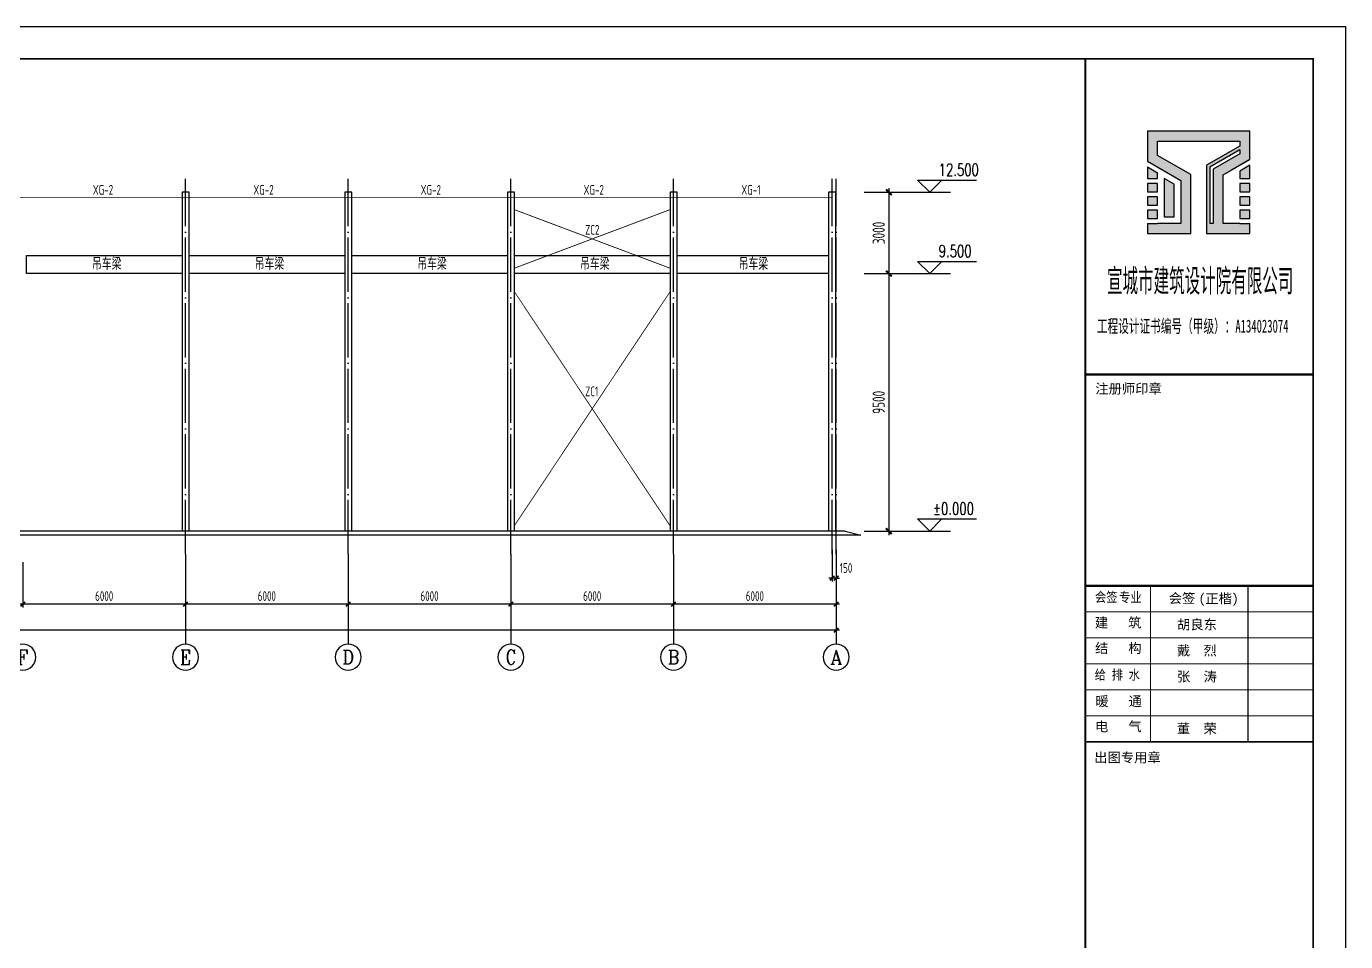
# Model space of a CAD drawing. Extents: x -1389621 to 57380, y -92505 to 283644.
# Drawn here: x 8722 to 57380, y 169781 to 203547 of the extents above; entities that cross this region are included whole.
import ezdxf
from ezdxf.enums import TextEntityAlignment as Align

# ---------------------------------------------------------------- set-up
doc = ezdxf.new("R2010")
doc.units = 0
doc.header["$LTSCALE"] = 100
doc.header["$MEASUREMENT"] = 0
doc.linetypes.add('DOTE', pattern=[2.42, 2, -0.2, 0.02, -0.2])
doc.layers.get('0').update_dxf_attribs({"linetype": 'CONTINUOUS'})
doc.layers.get('Defpoints').update_dxf_attribs({"linetype": 'CONTINUOUS'})
for name, color, linetype in [('AXIS', 3, 'CONTINUOUS'), ('AXIS_TEXT', 7, 'CONTINUOUS'), ('BORDER', 7, 'CONTINUOUS'), ('BZ_标准图框', 7, 'CONTINUOUS'), ('DIM', 3, 'CONTINUOUS'), ('DIM_ELEV', 3, 'CONTINUOUS'), ('DOTE', 1, 'DOTE'), ('柱子', 3, 'CONTINUOUS'), ('梁', 4, 'CONTINUOUS'), ('系杆支撑', 2, 'CONTINUOUS')]:
    doc.layers.add(name, color=color, linetype=linetype)
doc.layers.add('PUB_TEXT', color=7, linetype='CONTINUOUS', lineweight=15)
doc.layers.add('数字', color=3, linetype='CONTINUOUS', lineweight=20)
doc.styles.add('_TCH_AXIS', font='COMPLEX', dxfattribs={"bigfont": 'GBCBIG'})
doc.styles.add('_TCH_DIM', font='SIMPLEX', dxfattribs={"bigfont": 'GBCBIG'})
doc.styles.add('COMPLEX', font='COMPLEX')
doc.styles.add('ht', font='simhei.ttf', dxfattribs={"width": 0.8})
doc.styles.add('TSSD_Dimension', font='tssdeng.shx', dxfattribs={"width": 0.7, "bigfont": 'hztxt.shx'})
doc.styles.add('TSSD_REIN', font='Tssdeng.shx', dxfattribs={"width": 0.7, "bigfont": 'hztxt.shx'})
doc.dimstyles.new('TSSD_100_100', dxfattribs={"dimtxt": 300, "dimasz": 100, "dimexe": 100, "dimexo": 250, "dimgap": 100, "dimtad": 1, "dimdec": 0, "dimzin": 0, "dimdsep": 46, "dimtxsty": 'TSSD_Dimension', "dimblk": 'ARCHTICK', "dimblk1": 'ARCHTICK', "dimblk2": 'ARCHTICK', "dimcen": 0, "dimdle": 100, "dimclrt": 7, "dimadec": 0, "dimazin": 0, "dimtfac": 1, "dimtdec": 0, "dimtix": 1, "dimtmove": 2, "dimatfit": 3, "dimfxl": 0, "dimtolj": 1, "dimtzin": 0, "dimarcsym": 0})

# ---------------------------------------------------------------- blocks, each defined once
blk = doc.blocks.new('_ArchTick')
at = {"color": 0, "linetype": 'ByBlock'}
blk.add_lwpolyline([(-0.71, -0.71, 0.5, 0.5, 0), (0.71, 0.71, 0.5, 0.5, 0)], format="xyseb", dxfattribs=at)
blk = doc.blocks.new('*D308')
at = {"layer": 'Defpoints', "color": 0, "ltscale": 100}
for p in [(32592, 184077), (38592, 184077), (32592, 182230)]:
    blk.add_point(p, dxfattribs=at)
at = {"layer": 'DIM', "color": 0, "lineweight": -2, "ltscale": 100}
for p, q in [((32592, 183777), (32592, 182110)), ((38592, 183777), (38592, 182110)), ((38712, 182230), (32472, 182230))]:
    blk.add_line(p, q, dxfattribs=at)
at = {"layer": 'DIM', "color": 0, "lineweight": -2, "ltscale": 100, "xscale": 120, "yscale": 120, "zscale": 120, "rotation": 180}
blk.add_blockref('_ArchTick', (32592, 182230), dxfattribs=at)
at = {"layer": 'DIM', "color": 0, "lineweight": -2, "ltscale": 100, "xscale": 120, "yscale": 120, "zscale": 120}
blk.add_blockref('_ArchTick', (38592, 182230), dxfattribs=at)
at = {"layer": 'DIM', "color": 7, "ltscale": 100, "insert": (35592, 182530), "char_height": 360, "attachment_point": 5, "style": 'TSSD_Dimension'}
blk.add_mtext('\\A1;6000', dxfattribs=at)
blk = doc.blocks.new('*D309')
at = {"layer": 'Defpoints', "color": 0, "ltscale": 100}
for p in [(26592, 184077), (32592, 184077), (26592, 182230)]:
    blk.add_point(p, dxfattribs=at)
at = {"layer": 'DIM', "color": 0, "lineweight": -2, "ltscale": 100}
for p, q in [((26592, 183777), (26592, 182110)), ((32592, 183777), (32592, 182110)), ((32712, 182230), (26472, 182230))]:
    blk.add_line(p, q, dxfattribs=at)
at = {"layer": 'DIM', "color": 0, "lineweight": -2, "ltscale": 100, "xscale": 120, "yscale": 120, "zscale": 120, "rotation": 180}
blk.add_blockref('_ArchTick', (26592, 182230), dxfattribs=at)
at = {"layer": 'DIM', "color": 0, "lineweight": -2, "ltscale": 100, "xscale": 120, "yscale": 120, "zscale": 120}
blk.add_blockref('_ArchTick', (32592, 182230), dxfattribs=at)
at = {"layer": 'DIM', "color": 7, "ltscale": 100, "insert": (29592, 182530), "char_height": 360, "attachment_point": 5, "style": 'TSSD_Dimension'}
blk.add_mtext('\\A1;6000', dxfattribs=at)
blk = doc.blocks.new('*D310')
at = {"layer": 'Defpoints', "color": 0, "ltscale": 100}
for p in [(20592, 184077), (26592, 184077), (20592, 182230)]:
    blk.add_point(p, dxfattribs=at)
at = {"layer": 'DIM', "color": 0, "lineweight": -2, "ltscale": 100}
for p, q in [((20592, 183777), (20592, 182110)), ((26592, 183777), (26592, 182110)), ((26712, 182230), (20472, 182230))]:
    blk.add_line(p, q, dxfattribs=at)
at = {"layer": 'DIM', "color": 0, "lineweight": -2, "ltscale": 100, "xscale": 120, "yscale": 120, "zscale": 120, "rotation": 180}
blk.add_blockref('_ArchTick', (20592, 182230), dxfattribs=at)
at = {"layer": 'DIM', "color": 0, "lineweight": -2, "ltscale": 100, "xscale": 120, "yscale": 120, "zscale": 120}
blk.add_blockref('_ArchTick', (26592, 182230), dxfattribs=at)
at = {"layer": 'DIM', "color": 7, "ltscale": 100, "insert": (23592, 182530), "char_height": 360, "attachment_point": 5, "style": 'TSSD_Dimension'}
blk.add_mtext('\\A1;6000', dxfattribs=at)
blk = doc.blocks.new('*D311')
at = {"layer": 'Defpoints', "color": 0, "ltscale": 100}
for p in [(14592, 184077), (20592, 184077), (14592, 182230)]:
    blk.add_point(p, dxfattribs=at)
at = {"layer": 'DIM', "color": 0, "lineweight": -2, "ltscale": 100}
for p, q in [((14592, 183777), (14592, 182110)), ((20592, 183777), (20592, 182110)), ((20712, 182230), (14472, 182230))]:
    blk.add_line(p, q, dxfattribs=at)
at = {"layer": 'DIM', "color": 0, "lineweight": -2, "ltscale": 100, "xscale": 120, "yscale": 120, "zscale": 120, "rotation": 180}
blk.add_blockref('_ArchTick', (14592, 182230), dxfattribs=at)
at = {"layer": 'DIM', "color": 0, "lineweight": -2, "ltscale": 100, "xscale": 120, "yscale": 120, "zscale": 120}
blk.add_blockref('_ArchTick', (20592, 182230), dxfattribs=at)
at = {"layer": 'DIM', "color": 7, "ltscale": 100, "insert": (17592, 182530), "char_height": 360, "attachment_point": 5, "style": 'TSSD_Dimension'}
blk.add_mtext('\\A1;6000', dxfattribs=at)
blk = doc.blocks.new('*D312')
at = {"layer": 'Defpoints', "color": 0, "ltscale": 100}
for p in [(8592, 184077), (14592, 184077), (8592, 182230)]:
    blk.add_point(p, dxfattribs=at)
at = {"layer": 'DIM', "color": 0, "lineweight": -2, "ltscale": 100}
for p, q in [((8592, 183777), (8592, 182110)), ((14592, 183777), (14592, 182110)), ((14712, 182230), (8472, 182230))]:
    blk.add_line(p, q, dxfattribs=at)
at = {"layer": 'DIM', "color": 0, "lineweight": -2, "ltscale": 100, "xscale": 120, "yscale": 120, "zscale": 120, "rotation": 180}
blk.add_blockref('_ArchTick', (8592, 182230), dxfattribs=at)
at = {"layer": 'DIM', "color": 0, "lineweight": -2, "ltscale": 100, "xscale": 120, "yscale": 120, "zscale": 120}
blk.add_blockref('_ArchTick', (14592, 182230), dxfattribs=at)
at = {"layer": 'DIM', "color": 7, "ltscale": 100, "insert": (11592, 182530), "char_height": 360, "attachment_point": 5, "style": 'TSSD_Dimension'}
blk.add_mtext('\\A1;6000', dxfattribs=at)
blk = doc.blocks.new('*D320')
at = {"layer": 'Defpoints', "color": 0, "ltscale": 100}
for p in [(-33408, 184317), (38592, 184317), (-33408, 181270)]:
    blk.add_point(p, dxfattribs=at)
at = {"layer": 'DIM', "color": 0, "lineweight": -2, "ltscale": 100}
for p, q in [((-33408, 184017), (-33408, 181150)), ((38592, 184017), (38592, 181150)), ((38712, 181270), (-33528, 181270))]:
    blk.add_line(p, q, dxfattribs=at)
at = {"layer": 'DIM', "color": 0, "lineweight": -2, "ltscale": 100, "xscale": 120, "yscale": 120, "zscale": 120, "rotation": 180}
blk.add_blockref('_ArchTick', (-33408, 181270), dxfattribs=at)
at = {"layer": 'DIM', "color": 0, "lineweight": -2, "ltscale": 100, "xscale": 120, "yscale": 120, "zscale": 120}
blk.add_blockref('_ArchTick', (38592, 181270), dxfattribs=at)
at = {"layer": 'DIM', "color": 7, "ltscale": 100, "insert": (2592, 181570), "char_height": 360, "attachment_point": 5, "style": 'TSSD_Dimension'}
blk.add_mtext('\\A1;72000', dxfattribs=at)
blk = doc.blocks.new('_AXISO')
blk.add_circle((0, 0), 0.5)
at = {"layer": 'AXIS_TEXT', "style": 'COMPLEX', "width": 1.041667}
blk.add_attdef('A', text='', height=0.56, dxfattribs=at).set_placement((-0.25, -0.28), (0.25, -0.28), align=Align.FIT)
blk = doc.blocks.new('*D322')
at = {"layer": 'Defpoints', "color": 0, "ltscale": 100}
for p in [(38442, 184537), (38592, 184537), (38442, 183190)]:
    blk.add_point(p, dxfattribs=at)
at = {"layer": 'DIM', "color": 0, "lineweight": -2, "ltscale": 100}
for p, q in [((38442, 184237), (38442, 183070)), ((38592, 184237), (38592, 183070)), ((38442, 183190), (38322, 183190)), ((38592, 183190), (38442, 183190)), ((38592, 183190), (38712, 183190))]:
    blk.add_line(p, q, dxfattribs=at)
at = {"layer": 'DIM', "color": 0, "lineweight": -2, "ltscale": 100, "xscale": 120, "yscale": 120, "zscale": 120}
blk.add_blockref('_ArchTick', (38442, 183190), dxfattribs=at)
at = {"layer": 'DIM', "color": 0, "lineweight": -2, "ltscale": 100, "xscale": 120, "yscale": 120, "zscale": 120, "rotation": 180}
blk.add_blockref('_ArchTick', (38592, 183190), dxfattribs=at)
at = {"layer": 'DIM', "color": 7, "ltscale": 100, "insert": (38955, 183565), "char_height": 360, "attachment_point": 5, "style": 'TSSD_Dimension'}
blk.add_mtext('\\A1;150', dxfattribs=at)
blk = doc.blocks.new('*D323')
at = {"layer": 'Defpoints', "color": 0, "ltscale": 100}
for p in [(39244, 197426), (39244, 194426), (40534, 194426)]:
    blk.add_point(p, dxfattribs=at)
at = {"layer": 'DIM', "color": 0, "lineweight": -2, "ltscale": 100}
for p, q in [((40534, 197576), (40534, 194276)), ((39619, 197426), (40684, 197426)), ((39619, 194426), (40684, 194426))]:
    blk.add_line(p, q, dxfattribs=at)
at = {"layer": 'DIM', "color": 0, "lineweight": -2, "ltscale": 100, "xscale": 150, "yscale": 150, "zscale": 150}
for p, rotation in [((40534, 197426), 90), ((40534, 194426), 270)]:
    blk.add_blockref('_ArchTick', p, dxfattribs=dict(at, rotation=rotation))
at = {"layer": 'DIM', "color": 7, "ltscale": 100, "insert": (40159, 195926), "char_height": 450, "attachment_point": 5, "rotation": 90, "style": 'TSSD_Dimension'}
blk.add_mtext('\\A1;3000', dxfattribs=at)
blk = doc.blocks.new('*D324')
at = {"layer": 'Defpoints', "color": 0, "ltscale": 100}
for p in [(39244, 194426), (39244, 184926), (40534, 184926)]:
    blk.add_point(p, dxfattribs=at)
at = {"layer": 'DIM', "color": 0, "lineweight": -2, "ltscale": 100}
for p, q in [((39619, 194426), (40684, 194426)), ((40534, 194576), (40534, 184776)), ((39619, 184926), (40684, 184926))]:
    blk.add_line(p, q, dxfattribs=at)
at = {"layer": 'DIM', "color": 0, "lineweight": -2, "ltscale": 100, "xscale": 150, "yscale": 150, "zscale": 150}
for p, rotation in [((40534, 194426), 90), ((40534, 184926), 270)]:
    blk.add_blockref('_ArchTick', p, dxfattribs=dict(at, rotation=rotation))
at = {"layer": 'DIM', "color": 7, "ltscale": 100, "insert": (40159, 189676), "char_height": 450, "attachment_point": 5, "rotation": 90, "style": 'TSSD_Dimension'}
blk.add_mtext('\\A1;9500', dxfattribs=at)
blk = doc.blocks.new('A$C064F2E3D')
h = blk.add_hatch(color=1)
h.paths.add_polyline_path([(5094, 55182), (1943, 55182), (1943, 54256), (2967, 53665), (2967, 52338), (2250, 52338), (1943, 52338), (1943, 52030), (3274, 52030), (3274, 53842), (2250, 54433), (2250, 54874), (4787, 54874), (4787, 54721), (3763, 54130), (3763, 52030), (5094, 52030), (5094, 52338), (4787, 52338), (4275, 52338), (4275, 53834), (5094, 54307)])
h.paths.add_polyline_path([(4787, 54484), (3968, 54011), (3968, 52338), (3865, 52338), (3865, 54070), (4787, 54603)], flags=16)
h = blk.add_hatch(color=1)
h.paths.add_polyline_path([(5094, 54130), (4787, 53952), (4787, 53720), (5094, 53720)])
h.paths.add_polyline_path([(4787, 53566), (4787, 53310), (5094, 53310), (5094, 53566)])
h.paths.add_polyline_path([(4787, 53157), (4787, 52901), (5094, 52901), (5094, 53157)])
h.paths.add_polyline_path([(5094, 52491), (5094, 52747), (4787, 52747), (4787, 52491)])
h.paths.add_polyline_path([(2762, 53546), (2455, 53724), (2455, 52542), (2762, 52542)])
h.paths.add_polyline_path([(1943, 54078), (1943, 53720), (2250, 53720), (2250, 53901)])
h.paths.add_polyline_path([(1943, 53566), (1943, 53310), (2250, 53310), (2250, 53566)])
h.paths.add_polyline_path([(2250, 52901), (2250, 53157), (1943, 53157), (1943, 52901)])
h.paths.add_polyline_path([(2250, 52747), (1943, 52747), (1943, 52491), (2250, 52491)])
for points in [[(4275, 52338), (4275, 53834), (5094, 54307), (5094, 55182), (1943, 55182), (1943, 54256), (2967, 53665), (2967, 52338), (2250, 52338)], [(1943, 52338), (1943, 52030), (3274, 52030), (3274, 53842), (2250, 54433), (2250, 54874), (4787, 54874), (4787, 54721), (3763, 54130), (3763, 52030), (5094, 52030), (5094, 52338)], [(4787, 54603), (3865, 54070), (3865, 52338)], [(4787, 54484), (3968, 54011), (3968, 52338)], [(4787, 54603), (4787, 54484)], [(1943, 54078), (2250, 53901)], [(1943, 54078), (1943, 53720), (2250, 53720), (2250, 53901)], [(5094, 54307), (4524, 53978)], [(5094, 54130), (4787, 53952)], [(4787, 53952), (4787, 53720), (5094, 53720), (5094, 54130)], [(1943, 52338), (2250, 52338)], [(3968, 52338), (3865, 52338)], [(4787, 52338), (4275, 52338)], [(4787, 52338), (5094, 52338)]]:
    blk.add_lwpolyline(points)
for points in [[(1943, 53566), (1943, 53310), (2250, 53310), (2250, 53566)], [(2762, 53546), (2455, 53724), (2455, 52542), (2762, 52542)], [(4787, 53566), (4787, 53310), (5094, 53310), (5094, 53566)], [(1943, 53157), (1943, 52901), (2250, 52901), (2250, 53157)], [(4787, 53157), (4787, 52901), (5094, 52901), (5094, 53157)], [(1943, 52747), (1943, 52491), (2250, 52491), (2250, 52747)], [(4787, 52747), (4787, 52491), (5094, 52491), (5094, 52747)]]:
    blk.add_lwpolyline(points, close=True)
at = {"layer": 'BZ_标准图框'}
for points, const_width in [([(35, 0), (35, 57400)], 70), ([(35, 47700), (7035, 47700)], 70), ([(35, 41203), (7035, 41203)], 70), ([(2035, 41203), (2035, 36403)], 35), ([(5035, 41203), (5035, 36403)], 35), ([(7035, 40403), (35, 40403)], 35), ([(7035, 39603), (35, 39603)], 35), ([(7035, 38803), (35, 38803)], 35), ([(7035, 38003), (35, 38003)], 35), ([(7035, 37203), (35, 37203)], 35), ([(7035, 36403), (35, 36403)], 50), ([(35, 29971), (7035, 29971)], 70), ([(2035, 19571), (2035, 29971)], 35), ([(5035, 23570), (5035, 29971)], 35), ([(35, 29171), (7035, 29171)], 35), ([(35, 28371), (7035, 28371)], 35), ([(35, 27571), (7035, 27571)], 35), ([(35, 26771), (7035, 26771)], 35), ([(35, 25971), (7035, 25971)], 35), ([(35, 25171), (7035, 25171)], 35), ([(35, 24371), (7035, 24371)], 35), ([(35, 24371), (7035, 24371)], 35), ([(35, 23571), (7035, 23571)], 70), ([(35, 22571), (7035, 22571)], 35), ([(35, 21571), (7035, 21571)], 35), ([(35, 20571), (7035, 20571)], 35), ([(35, 19571), (7035, 19571)], 70), ([(35, 3800), (7035, 3800)], 70), ([(2035, 1400), (2035, 3800)], 35), ([(35, 3000), (7035, 3000)], 35), ([(35, 2200), (7035, 2200)], 35), ([(35, 1400), (7035, 1400)], 35), ([(35, 1400), (7035, 1400)], 35), ([(2035, 0), (2035, 1400)], 35), ([(4035, 0), (4035, 1400)], 35), ([(5285, 0), (5285, 1400)], 35), ([(35, 700), (4035, 700)], 35), ([(5285, 700), (7035, 700)], 35)]:
    blk.add_lwpolyline(points, dxfattribs=dict(at, const_width=const_width))
at = {"layer": 'BZ_标准图框', "style": 'ht', "width": 0.5}
blk.add_text('宣城市建筑设计院有限公司', height=700, dxfattribs=at).set_placement((3565, 50232), align=Align.CENTER)
at = {"layer": 'BZ_标准图框', "style": 'ht'}
for s, height, width, p in [('工程设计证书编号（甲级）：A134023074', 400, 0.6, (391, 48985)), ('会签', 300, 0.85, (329, 40707)), ('专业', 300, 0.85, (1072, 40699)), ('给 排 水', 300, 0.85, (324, 38317)), ('项目负责人', 300, 0.7, (244, 27871)), ('方案设计人', 300, 0.7, (271, 27069)), ('专业负责人', 300, 0.7, (270, 26262)), ('工程编号', 300, 0.9, (244, 22956)), ('P20-067', 300, 0.9, (3721, 22956)), ('建设单位', 300, 0.9, (236, 21902)), ('安徽泰乐玛科技有限公司', 300, 0.9, (2261, 21899)), ('工程名称', 300, 0.9, (229, 20916)), ('厂区调整', 300, 0.9, (3451, 20899)), ('子项名称', 300, 0.9, (229, 19925)), ('3#厂房', 300, 0.9, (3638, 19899)), ('标   题:', 300, 0.95, (237, 18995)), ('专业及类别', 300, 0.7, (228, 898))]:
    blk.add_text(s, height=height, dxfattribs=dict(at, width=width)).set_placement(p)
for s, p in [('注册师印章', (340, 47111)), ('会签', (2598, 40669)), ('(正楷)', (3518, 40660)), ('建   筑', (329, 39919)), ('胡良东', (2850, 39861)), ('结   构', (334, 39134)), ('戴  烈', (2850, 39061)), ('张  涛', (2850, 38261)), ('暖   通', (343, 37501)), ('电   气', (333, 36726)), ('董  荣', (2850, 36661)), ('出图专用章', (306, 35771)), ('审   定', (256, 29413)), ('李玉林', (2850, 29429)), ('审   核', (243, 28647)), ('丁永涛', (2850, 28629)), ('罗绎涛', (2850, 27829)), ('校   对', (302, 25439)), ('周百平', (2850, 25429)), ('设   计', (297, 24637)), ('戴  烈', (2850, 24629)), ('制   图', (274, 23868)), ('戴  烈', (2850, 23829)), ('日   期', (233, 3257)), ('2020.05', (3652, 3232)), ('比  例', (345, 2447)), ('设计阶段', (176, 1644)), ('施工图', (3653, 1628)), ('结构', (2524, 883)), ('图号', (4266, 595)), ('版本 ', (518, 224)), ('A版', (2659, 143)), ('11', (5912, 158))]:
    blk.add_text(s, height=300, dxfattribs=at).set_placement(p)

msp = doc.modelspace()

# ---------------------------------------------------------------- linework, layer by layer
at = {"ltscale": 100}
for points in [[(8722.328, 195093.594), (14462.328, 195093.594), (14462.328, 194426.017), (8722.328, 194426.017)], [(14722.328, 195093.594), (20462.328, 195093.594), (20462.328, 194426.017), (14722.328, 194426.017)], [(20722.328, 195093.594), (26462.328, 195093.594), (26462.328, 194426.017), (20722.328, 194426.017)], [(26722.328, 195093.594), (32462.328, 195093.594), (32462.328, 194426.017), (26722.328, 194426.017)], [(32722.328, 195093.594), (38312.328, 195093.594), (38312.328, 194426.017), (32722.328, 194426.017)]]:
    msp.add_lwpolyline(points, close=True, dxfattribs=at)
at = {"layer": 'AXIS'}
for p, q in [((14592.328, 184076.606), (14592.328, 180756.816)), ((20592.328, 184076.606), (20592.328, 180756.816)), ((26592.328, 184076.606), (26592.328, 180756.816)), ((32592.328, 184076.606), (32592.328, 180756.816)), ((38592.328, 184076.606), (38592.328, 180756.816))]:
    msp.add_line(p, q, dxfattribs=at)
at = {"layer": 'BORDER'}
msp.add_lwpolyline([(-43539.856, 132267.015), (-43539.856, 203547.015), (57380.144, 203547.015), (57380.144, 132267.015)], close=True, dxfattribs=at)
at = {"layer": 'BORDER', "const_width": 60}
msp.add_lwpolyline([(-40539.856, 133467.015), (-40539.856, 202347.015), (56180.144, 202347.015), (56180.144, 133467.015)], close=True, dxfattribs=at)
at = {"layer": 'DIM_ELEV'}
for p, q in [((42041.474, 197426.017), (41591.654, 197875.837)), ((41591.654, 197875.837), (43762.517, 197875.837)), ((42041.474, 197426.017), (42491.294, 197875.837)), ((40684.481, 197426.017), (42811.995, 197426.017)), ((42041.474, 194426.017), (41591.654, 194875.837)), ((41591.654, 194875.837), (43762.517, 194875.837)), ((42041.474, 194426.017), (42491.294, 194875.837)), ((40684.481, 194426.017), (42811.995, 194426.017)), ((40684.481, 184926.017), (42811.995, 184926.017)), ((42041.474, 184926.017), (41591.654, 185375.837)), ((41591.654, 185375.837), (43762.517, 185375.837)), ((42041.474, 184926.017), (42491.294, 185375.837))]:
    msp.add_line(p, q, dxfattribs=at)
at = {"layer": 'DOTE', "linetype": 'DOTE', "ltscale": 10}
for p, q in [((14592.328, 184076.606), (14592.328, 197926.017)), ((20592.328, 184076.606), (20592.328, 197926.017)), ((26592.328, 184076.606), (26592.328, 197926.017)), ((32592.328, 184076.606), (32592.328, 197926.017)), ((38442.328, 184076.606), (38442.328, 197926.017)), ((38592.328, 184076.606), (38592.328, 197926.017))]:
    msp.add_line(p, q, dxfattribs=at)
at = {"layer": '柱子', "ltscale": 100}
for points in [[(14722.328, 184926.017), (14722.328, 197426.017), (14462.328, 197426.017), (14462.328, 184926.017)], [(20722.328, 184926.017), (20722.328, 197426.017), (20462.328, 197426.017), (20462.328, 184926.017)], [(26722.328, 184926.017), (26722.328, 197426.017), (26462.328, 197426.017), (26462.328, 184926.017)], [(32722.328, 184926.017), (32722.328, 197426.017), (32462.328, 197426.017), (32462.328, 184926.017)], [(38572.328, 184926.017), (38572.328, 197426.017), (38312.328, 197426.017), (38312.328, 184926.017)]]:
    msp.add_lwpolyline(points, dxfattribs=at)
at = {"layer": '梁', "ltscale": 100}
for p, q in [((38924.137, 184926.017), (-33739.481, 184926.017)), ((38924.137, 184926.017), (39504.962, 184776.017)), ((39504.962, 184776.017), (-34320.306, 184776.017))]:
    msp.add_line(p, q, dxfattribs=at)
at = {"layer": '系杆支撑', "const_width": 30}
for points in [[(-33257.672, 197226.017), (38442.328, 197226.017)], [(26722.328, 194626.017), (32462.328, 196786.017)], [(32462.328, 194626.017), (26722.328, 196786.017)], [(26722.328, 185126.017), (32462.328, 193756.017)], [(32462.328, 185126.017), (26722.328, 193756.017)]]:
    msp.add_lwpolyline(points, dxfattribs=at)

# ---------------------------------------------------------------- block references
at = {"xscale": 1.2, "yscale": 1.2, "zscale": 1.2}
msp.add_blockref('A$C064F2E3D', (47738.145, 133467.015), dxfattribs=at)
at = {"layer": 'AXIS'}
ref = msp.add_blockref('_AXISO', (8592.328, 180276.816), dxfattribs=dict(at, xscale=-960, yscale=960, zscale=960))
ref.add_attrib('A', 'F', dxfattribs={"layer": 'AXIS_TEXT', "ltscale": 0.5, "height": 534.53, "style": '_TCH_AXIS'}).set_placement((8388.697, 180009.551), (8795.958, 180009.551), align=Align.FIT)
ref = msp.add_blockref('_AXISO', (14592.328, 180276.816), dxfattribs=dict(at, xscale=-960, yscale=960, zscale=960))
ref.add_attrib('A', 'E', dxfattribs={"layer": 'AXIS_TEXT', "ltscale": 0.5, "height": 534.53, "style": '_TCH_AXIS'}).set_placement((14388.697, 180009.551), (14795.958, 180009.551), align=Align.FIT)
ref = msp.add_blockref('_AXISO', (20592.328, 180276.816), dxfattribs=dict(at, xscale=-960, yscale=960, zscale=960))
ref.add_attrib('A', 'D', dxfattribs={"layer": 'AXIS_TEXT', "ltscale": 0.5, "height": 522.309, "style": '_TCH_AXIS'}).set_placement((20380.917, 180015.662), (20803.739, 180015.662), align=Align.FIT)
ref = msp.add_blockref('_AXISO', (26592.328, 180276.816), dxfattribs=dict(at, xscale=-960, yscale=960, zscale=960))
ref.add_attrib('A', 'C', dxfattribs={"layer": 'AXIS_TEXT', "ltscale": 0.5, "height": 546.829, "style": '_TCH_AXIS'}).set_placement((26397.032, 180003.402), (26787.624, 180003.402), align=Align.FIT)
ref = msp.add_blockref('_AXISO', (32592.328, 180276.816), dxfattribs=dict(at, xscale=-960, yscale=960, zscale=960))
ref.add_attrib('A', 'B', dxfattribs={"layer": 'AXIS_TEXT', "ltscale": 0.5, "height": 522.309, "style": '_TCH_AXIS'}).set_placement((32380.917, 180015.662), (32803.739, 180015.662), align=Align.FIT)
ref = msp.add_blockref('_AXISO', (38592.328, 180276.816), dxfattribs=dict(at, xscale=-960, yscale=960, zscale=960))
ref.add_attrib('A', 'A', dxfattribs={"layer": 'AXIS_TEXT', "ltscale": 0.5, "height": 510.22, "style": '_TCH_AXIS'}).set_placement((38373.662, 180021.706), (38810.994, 180021.706), align=Align.FIT)

# ---------------------------------------------------------------- texts
at = {"layer": 'PUB_TEXT', "style": '_TCH_DIM', "width": 0.705882}
for s, p in [('12.500', (42368.075, 198033.274)), ('9.500', (42368.075, 195033.274)), ('%%P0.000', (42158.159, 185533.274))]:
    msp.add_text(s, height=446.0715, dxfattribs=at).set_placement(p)
at = {"layer": '数字', "ltscale": 100, "style": 'TSSD_REIN', "width": 0.7}
for s, height, p in [('XG-2', 360, (11172.655, 197336.817)), ('XG-2', 360, (17094.106, 197336.817)), ('XG-2', 360, (23263.877, 197336.817)), ('XG-2', 360, (29273.336, 197336.817)), ('XG-1', 360, (35092.964, 197336.817)), ('ZC2', 360, (29332.579, 195862.656)), ('吊车梁', 450, (11143.152, 194563.641)), ('吊车梁', 450, (17143.152, 194563.641)), ('吊车梁', 450, (23143.152, 194563.641)), ('吊车梁', 450, (29143.152, 194563.641)), ('吊车梁', 450, (34993.152, 194563.641)), ('ZC1', 360, (29332.579, 189900.172))]:
    msp.add_text(s, height=height, dxfattribs=at).set_placement(p)

# ---------------------------------------------------------------- dimensions: what is measured, and where the dimension line sits
at = {"layer": 'DIM', "ltscale": 100}
for base, p1, p2, picture, middle in [((40534.481, 194426.017), (39243.888, 197426.017), (39243.888, 194426.017), '*D323', (40159.481, 195926.017)), ((40534.481, 184926.017), (39243.888, 194426.017), (39243.888, 184926.017), '*D324', (40159.481, 189676.017))]:
    dim = msp.add_linear_dim(base=base, p1=p1, p2=p2, angle=90, dimstyle='TSSD_100_100', override={"dimscale": 1.5}, dxfattribs=at)
    dim.commit()
    dim.dimension.update_dxf_attribs({"geometry": picture, "text_midpoint": middle})
dim = msp.add_linear_dim(base=(38442.328, 183189.688), p1=(38592.328, 184536.606), p2=(38442.328, 184536.606), angle=180, dimstyle='TSSD_100_100', override={"dimscale": 1.2}, dxfattribs=at)
dim.commit()
dim.dimension.update_dxf_attribs({"geometry": '*D322', "text_midpoint": (38955.213, 183564.688), "dimtype": 161})
for p1, p2, distance, picture, middle in [((38592.328, 184316.606), (-33407.672, 184316.606), 3046.918, '*D320', (2592.328, 181569.688)), ((14592.328, 184076.606), (8592.328, 184076.606), 1846.918, '*D312', (11592.328, 182529.688)), ((20592.328, 184076.606), (14592.328, 184076.606), 1846.918, '*D311', (17592.328, 182529.688)), ((26592.328, 184076.606), (20592.328, 184076.606), 1846.918, '*D310', (23592.328, 182529.688)), ((32592.328, 184076.606), (26592.328, 184076.606), 1846.918, '*D309', (29592.328, 182529.688)), ((38592.328, 184076.606), (32592.328, 184076.606), 1846.918, '*D308', (35592.328, 182529.688))]:
    dim = msp.add_aligned_dim(p1=p1, p2=p2, distance=distance, dimstyle='TSSD_100_100', override={"dimscale": 1.2}, dxfattribs=at)
    dim.commit()
    dim.dimension.update_dxf_attribs({"geometry": picture, "text_midpoint": middle})

doc.saveas('drawing.dxf')
